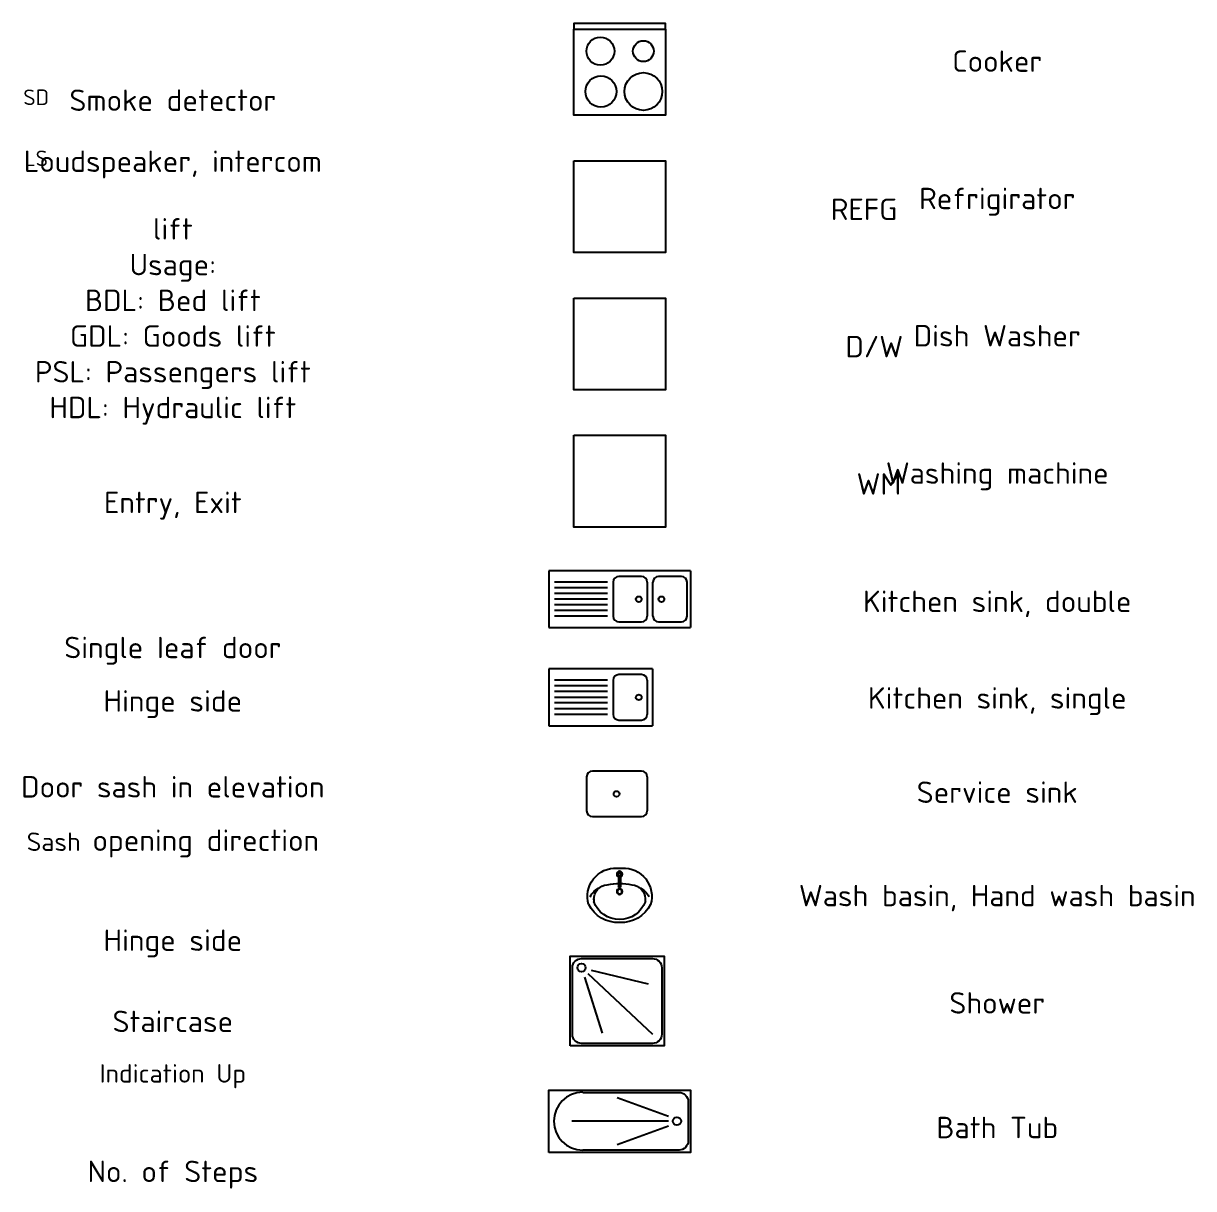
# Model space of a CAD drawing. Header units: millimetres. Extents: x 55428 to 64888, y -62602 to -30850.
# Drawn here: x 59296 to 62300, y -62577 to -59586 of the extents above; entities that cross this region are included whole.
import ezdxf

# ---------------------------------------------------------------- set-up
doc = ezdxf.new("R2010")
doc.units = ezdxf.units.MM
for name, color, linetype in [('0181 00 AR MF 0100$0$A-Sanitary', 8, 'Continuous'), ('0181 00 AR MF 0100$0$G-EL Tag Box', 1, 'Continuous'), ('A-Ext_Wall_Hatch', 8, 'Continuous'), ('A-Sanitary', 8, 'Continuous'), ('G-Text General', 42, 'Continuous')]:
    doc.layers.add(name, color=color, linetype=linetype)
doc.styles.add('0181 00 AR MF 0100$0$Dim Text', font='isocpeur.ttf')

# ---------------------------------------------------------------- blocks, each defined once
blk = doc.blocks.new('0181 00 AR MF 0100$0$A-WB')
at = {"layer": 'A-Sanitary'}
for p, q in [((-261, 220), (-285, 220)), ((-88, 9), (-157, 9)), ((0, -21), (0, 21)), ((-88, -9), (-157, -9)), ((-261, -220), (-285, -220))]:
    blk.add_line(p, q, dxfattribs=at)
for centre, radius in [((-200, 0), 25), ((-200, 0), 20), ((-50, 0), 24.3), ((-50, 0), 18.8), ((-50, 0), 12.5)]:
    blk.add_circle(centre, radius, dxfattribs=at)
for centre, radius, start, end in [((-191, 17), 274, 115.6418, 183.6113), ((-206, 0), 234, 109.6671, 250.3329), ((-241, 33), 242, 357.2704, 106.483), ((-264, 98), 122, 3.5001, 88.3331), ((-317, 101), 167, 23.7503, 64.2597), ((-769, -20), 639, 1.7803, 11.3081), ((-191, -17), 274, 176.3887, 244.3582), ((-153, 0), 9.71, 114.0959, 245.9041), ((-769, 20), 639, 348.6919, 358.2197), ((-87, 46), 37, 267.7562, 295.5132), ((-241, -33), 242, 253.517, 2.7296), ((-87, -46), 37, 64.4868, 92.2438), ((-264, -98), 122, 267.1173, 356.4999), ((-317, -101), 167, 295.7403, 336.2497)]:
    blk.add_arc(centre, radius, start, end, dxfattribs=at)

msp = doc.modelspace()

# ---------------------------------------------------------------- linework, layer by layer
at = {"layer": '0181 00 AR MF 0100$0$A-Sanitary'}
for p, q in [((61008.9, -60990.9), (60644.9, -60990.9)), ((60644.9, -60990.9), (60644.9, -61136.6)), ((60883.4, -61005.4), (60825.1, -61005.4)), ((60985.5, -61005.4), (60927.1, -61005.4)), ((61008.9, -60990.9), (61008.9, -61136.6)), ((60796, -61020), (60659.5, -61020)), ((60796, -61034.6), (60659.5, -61034.6)), ((60810.5, -61020), (60810.5, -61107.5)), ((60898, -61020), (60898, -61107.5)), ((60912.6, -61107.5), (60912.6, -61020)), ((61000, -61107.5), (61000, -61020)), ((60796, -61049.2), (60659.5, -61049.2)), ((60796, -61063.7), (60659.5, -61063.7)), ((60796, -61078.3), (60659.5, -61078.3)), ((60796, -61092.9), (60659.5, -61092.9)), ((60796, -61107.5), (60659.5, -61107.5)), ((60825.1, -61122.1), (60883.4, -61122.1)), ((60927.1, -61122.1), (60985.5, -61122.1)), ((60644.9, -61136.6), (61008.9, -61136.6)), ((60911.4, -61242.7), (60644.9, -61242.7)), ((60644.9, -61242.7), (60644.9, -61388.4)), ((60911.4, -61242.7), (60911.4, -61388.4)), ((60796, -61271.8), (60659.5, -61271.8)), ((60810.5, -61271.8), (60810.5, -61359.3)), ((60883.4, -61257.3), (60825.1, -61257.3)), ((60898, -61271.8), (60898, -61359.3)), ((60796, -61286.4), (60659.5, -61286.4)), ((60796, -61301), (60659.5, -61301)), ((60796, -61315.6), (60659.5, -61315.6)), ((60796, -61330.1), (60659.5, -61330.1)), ((60796, -61344.7), (60659.5, -61344.7)), ((60796, -61359.3), (60659.5, -61359.3)), ((60644.9, -61388.4), (60911.4, -61388.4)), ((60825.1, -61373.9), (60883.4, -61373.9)), ((60742.3, -61519.7), (60742.3, -61607.2)), ((60883.4, -61505.2), (60756.9, -61505.2)), ((60898, -61519.7), (60898, -61607.2)), ((60756.9, -61621.8), (60883.4, -61621.8))]:
    msp.add_line(p, q, dxfattribs=at)
for points in [[(60699.7, -62209.9), (60699.7, -61980.2), (60940.9, -61980.2), (60940.9, -62209.9)], [(60644.9, -62483.6), (60644.9, -62323.6), (61008.9, -62323.6), (61008.9, -62483.6)]]:
    msp.add_lwpolyline(points, close=True, dxfattribs=at)
msp.add_lwpolyline([(60705.6, -62180.4), (60705.6, -62009.7, -0.414214), (60729.2, -61986.1), (60911.4, -61986.1, -0.414214), (60935, -62009.7), (60935, -62180.4, -0.414214), (60911.4, -62204), (60729.2, -62204, -0.414214)], format="xyb", close=True, dxfattribs=at)
for points in [[(60745, -62024.5), (60911.4, -62180.4)], [(60753.6, -62015.6), (60900.5, -62051.2)], [(60736.7, -62033.7), (60781.8, -62177.9)], [(60952.1, -62391.3), (60820.5, -62343.3)], [(60952.3, -62403.6), (60704.5, -62403.6)], [(60952.1, -62416), (60820.5, -62464)]]:
    msp.add_lwpolyline(points, dxfattribs=at)
msp.add_lwpolyline([(60732.1, -62329.6), (60979.4, -62329.6, -0.414214), (61003, -62353.1), (61003, -62454.2, -0.414214), (60979.4, -62477.7), (60732.1, -62477.7)], format="xyb", dxfattribs=at)
for centre, radius in [((60876.1, -61063.7), 7.29), ((60934.4, -61063.7), 7.29), ((60876.1, -61315.6), 7.29), ((60819.2, -61563.5), 7.29), ((60729.2, -62009.7), 10.5), ((60974, -62403.6), 10.5)]:
    msp.add_circle(centre, radius, dxfattribs=at)
for centre, radius, start, end in [((60825.1, -61020), 14.6, 90, 180), ((60883.4, -61020), 14.6, 0, 90), ((60927.1, -61020), 14.6, 90, 180), ((60985.5, -61020), 14.6, 0, 90), ((60825.1, -61107.5), 14.6, 180, 270), ((60883.4, -61107.5), 14.6, 270, 0), ((60927.1, -61107.5), 14.6, 180, 270), ((60985.5, -61107.5), 14.6, 270, 0), ((60825.1, -61271.8), 14.6, 90, 180), ((60883.4, -61271.8), 14.6, 0, 90), ((60825.1, -61359.3), 14.6, 180, 270), ((60883.4, -61359.3), 14.6, 270, 0), ((60756.9, -61519.7), 14.6, 90, 180), ((60883.4, -61519.7), 14.6, 0, 90), ((60756.9, -61607.2), 14.6, 180, 270), ((60883.4, -61607.2), 14.6, 270, 0), ((60732.1, -62403.6), 74.1, 90, 270)]:
    msp.add_arc(centre, radius, start, end, dxfattribs=at)
at = {"layer": '0181 00 AR MF 0100$0$G-EL Tag Box', "color": 2}
for points in [[(60709.1, -59938.1), (60944.7, -59938.1), (60944.7, -60173.7), (60709.1, -60173.7)], [(60709.1, -60290.6), (60944.7, -60290.6), (60944.7, -60526.2), (60709.1, -60526.2)], [(60709.1, -60643), (60944.7, -60643), (60944.7, -60878.6), (60709.1, -60878.6)]]:
    msp.add_lwpolyline(points, close=True, dxfattribs=at)
at = {"layer": 'A-Ext_Wall_Hatch'}
for points in [[(60709.1, -59600.7), (60944.7, -59600.7), (60944.7, -59585.7), (60709.1, -59585.7)], [(60709.1, -59600.7), (60944.7, -59600.7), (60944.7, -59821.2), (60709.1, -59821.2)]]:
    msp.add_lwpolyline(points, close=True, dxfattribs=at)
for centre, radius in [((60777.7, -59656.9), 35.9), ((60887.9, -59656.9), 26.7), ((60887.9, -59760.4), 48.4), ((60779, -59760.4), 40)]:
    msp.add_circle(centre, radius, dxfattribs=at)

# ---------------------------------------------------------------- block references
at = {"layer": '0181 00 AR MF 0100$0$A-Sanitary', "xscale": -0.3000000000029104, "yscale": 0.3000000000029104, "zscale": 0.3, "rotation": 270}
msp.add_blockref('0181 00 AR MF 0100$0$A-WB', (60826.9, -61754.2), dxfattribs=at)

# ---------------------------------------------------------------- texts
at = {"layer": 'G-Text General', "color": 42, "width": 1420.475, "style": '0181 00 AR MF 0100$0$Dim Text'}
for s, insert, char_height, attachment_point in [('{\\H0.9167x;\\C256;Cooker}', (61796.3, -59655), 60, 2), ('{\\C256;SD}', (59329.2, -59755.3), 40, 2), ('{\\H0.9167x;\\C256;Smoke detector}', (59680.1, -59755.3), 60, 2), ('{\\C256;LS}', (59329.2, -59912), 40, 2), ('{\\H0.9167x;\\C256;Loudspeaker, intercom}', (59680.1, -59912), 60, 2), ('{\\H0.9167x;\\C256;Refrigirator}', (61796.3, -60007.5), 60, 2), ('{\\H0.9167x;\\C256;REFG}', (61454.4, -60035.4), 60, 2), ('{\\H0.9167x;\\C256;lift\\PUsage:\\PBDL: Bed lift\\PGDL: Goods lift\\PPSL: Passengers lift\\PHDL: Hydraulic lift}', (59680.1, -60085.6), 60, 2), ('{\\H0.9167x;\\C256;Dish Washer}', (61796.3, -60359.9), 60, 2), ('{\\H0.9167x;\\C256;D/W}', (61480.6, -60387.8), 60, 2), ('{\\H0.9167x;\\C256;Washing machine}', (61796.3, -60712.4), 60, 2), ('{\\H0.9167x;\\C256;WM}', (61492.7, -60740.3), 60, 2), ('{\\H0.9167x;\\C256;Entry, Exit}', (59680.1, -60787.8), 60, 2), ('{\\H0.9167x;\\C256;Kitchen sink, double}', (61796.3, -61109.6), 60, 8), ('{\\H0.9167x;\\C256;Single Ieaf door}', (59680.1, -61160.1), 60, 2), ('{\\H0.9167x;\\C256;Hinge side}', (59680.1, -61297.3), 60, 2), ('{\\H0.9167x;\\C256;Kitchen sink, single}', (61796.3, -61361.3), 60, 8), ('{\\H0.9167x;\\C256;Door sash in elevation}', (59680.1, -61517.8), 60, 2), ('{\\H0.9167x;\\C256;Service sink}', (61796.3, -61531.6), 60, 2), ('{\\H0.7917x;\\C256;Sash \\H1.158x;opening direction}', (59680.1, -61655), 60, 2), ('{\\H0.9167x;\\C256;Wash basin, Hand wash basin}', (61796.3, -61797), 60, 2), ('{\\H0.9167x;\\C256;Hinge side}', (59680.1, -61911.5), 60, 2), ('{\\H0.9167x;\\C256;Shower}', (61796.3, -62072.5), 60, 2), ('{\\H0.9167x;\\C256;Staircase}', (59680.1, -62119.9), 60, 2), ('{\\H0.7917x;\\C256;Indication Up}', (59680.1, -62257.2), 60, 2), ('{\\H0.9167x;\\C256;Bath Tub}', (61796.3, -62392.3), 60, 2), ('{\\H0.9167x;\\C256;No. of Steps}', (59680.1, -62505), 60, 2)]:
    msp.add_mtext(s, dxfattribs=dict(at, insert=insert, char_height=char_height, attachment_point=attachment_point))

doc.saveas('drawing.dxf')
